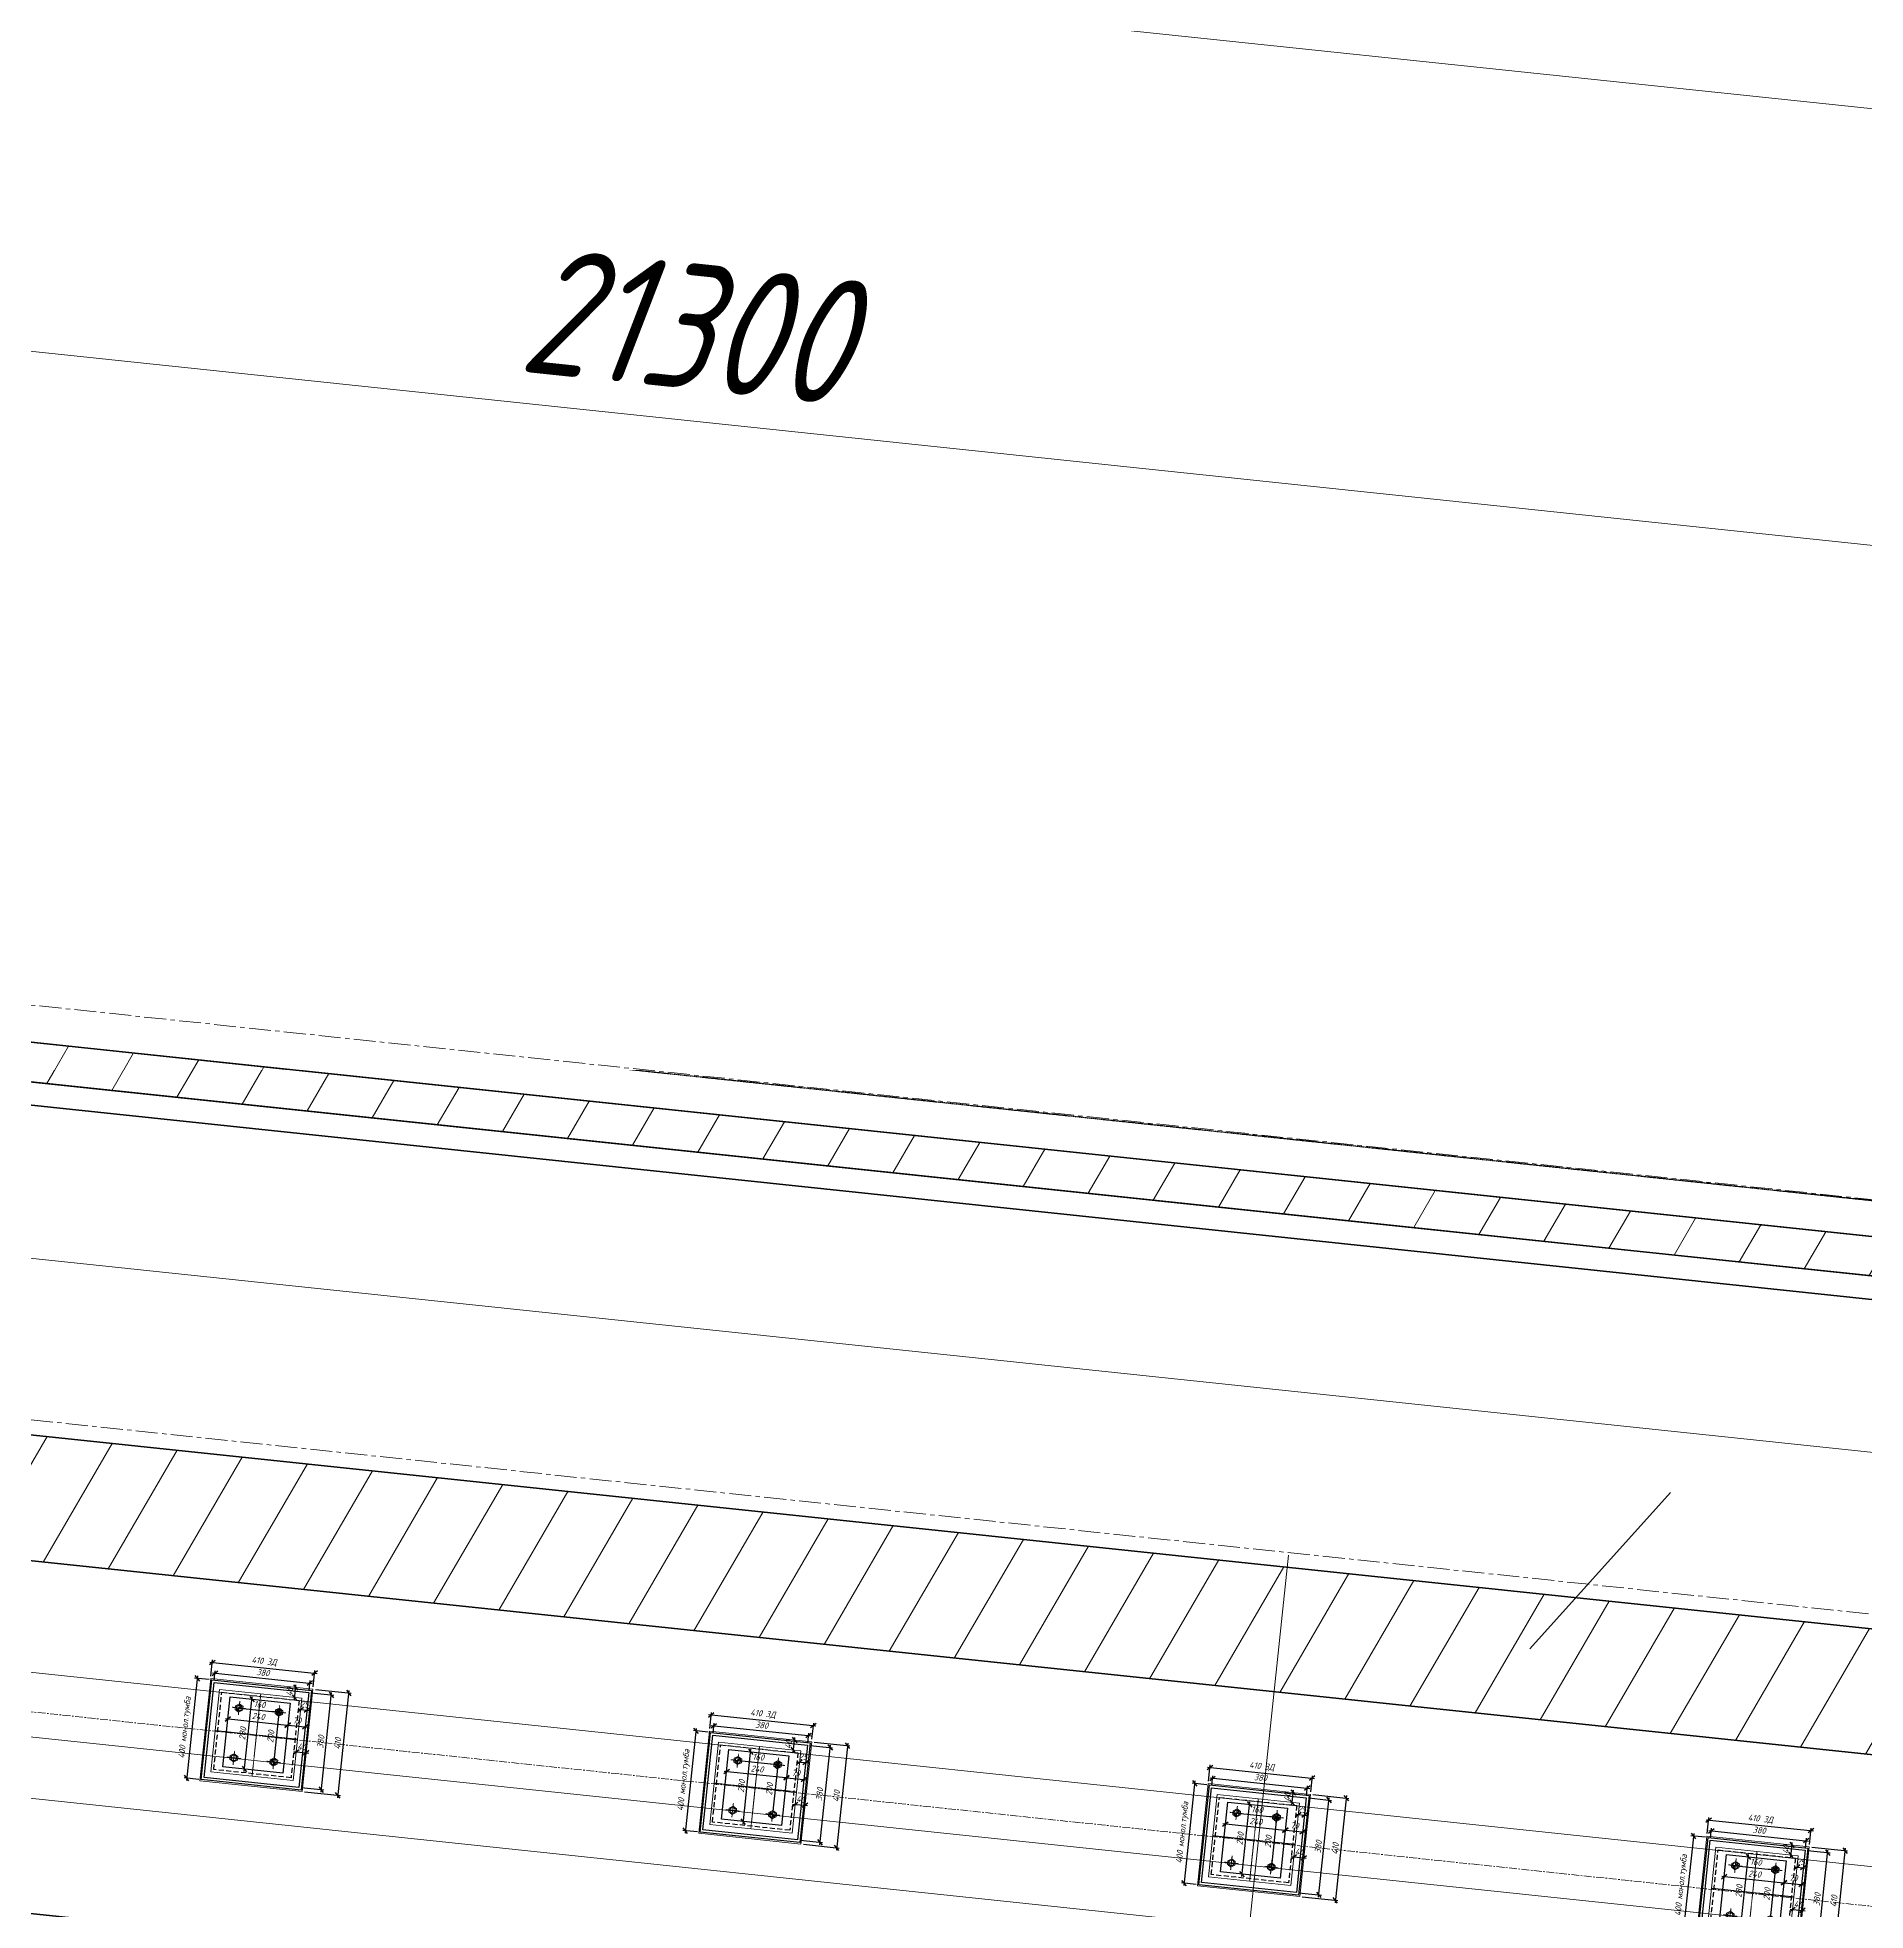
# Model space of a CAD drawing. Header units: millimetres. Extents: x 265754 to 14267433, y -6145605 to 2433772.
# Drawn here: x 8031575 to 8038865, y -575200 to -567728 of the extents above; entities that cross this region are included whole.
import ezdxf
from ezdxf import colors
from ezdxf.entities.mleader import LeaderData, LeaderLine
from ezdxf.math import Vec2, Vec3

# ---------------------------------------------------------------- set-up
doc = ezdxf.new("R2010")
doc.units = ezdxf.units.MM
for name, pattern in [('осевая', [2, 1.25, -0.25, 0.25, -0.25]), ('осеваяX2', [4, 2.5, -0.5, 0.5, -0.5]), ('Штриховая', [3, 2, -1])]:
    doc.linetypes.add(name, pattern=pattern)
doc.layers.add('VPORTS', color=11, linetype='Continuous', lineweight=0, plot=False)
for name, color, linetype, lineweight in [('Выноски', 3, 'Continuous', 15), ('ИС_Med', 7, 'Continuous', 35), ('ИС_Ось', 3, 'осевая', 18), ('ИС_РЗМ', 3, 'Continuous', 18), ('ИС_Тон', 3, 'Continuous', 18), ('ИС_Штр', 3, 'Continuous', 9), ('МДП_Ось', 1, 'осеваяX2', 30)]:
    doc.layers.add(name, color=color, linetype=linetype, lineweight=lineweight)
doc.styles.add('0', font='isocpeur.ttf', dxfattribs={"width": 0.8, "oblique": 15})
doc.styles.add('ISOCPEUR', font='isocpeur.ttf', dxfattribs={"width": 0.8, "oblique": 15, "height": 2.5})
doc.dimstyles.new('М10', dxfattribs={"dimscale": 10, "dimtxt": 2.5, "dimasz": 2, "dimexe": 1, "dimexo": 1, "dimgap": 1, "dimtad": 1, "dimdec": 0, "dimtxsty": '0', "dimblk1": 'OBLIQUE', "dimblk2": 'OBLIQUE', "dimsah": 1, "dimcen": 2.5, "dimdle": 1, "dimclrd": 256, "dimclre": 256, "dimclrt": 256, "dimaunit": 1, "dimadec": 0, "dimazin": 0, "dimtfac": 0.75, "dimtdec": 0, "dimtmove": 1, "dimatfit": 2, "dimldrblk": 'OBLIQUE', "dimfxl": 1, "dimtolj": 1, "dimtzin": 0, "dimlwd": -1, "dimlwe": -1, "dimarcsym": 0})
doc.dimstyles.new('М200', dxfattribs={"dimscale": 200, "dimtxt": 2.5, "dimasz": 2, "dimexe": 1, "dimexo": 1, "dimgap": 0.8, "dimtad": 1, "dimdec": 0, "dimzin": 0, "dimdsep": 46, "dimtxsty": '0', "dimblk": 'OBLIQUE', "dimcen": 0.09, "dimdle": 1, "dimclrd": 256, "dimclre": 256, "dimclrt": 256, "dimadec": 4, "dimazin": 0, "dimtfac": 1, "dimtdec": 0, "dimtmove": 1, "dimatfit": 2, "dimfxl": 1, "dimtolj": 1, "dimtzin": 0, "dimlwd": -1, "dimarcsym": 0})

# ---------------------------------------------------------------- blocks, each defined once
blk = doc.blocks.new('_None')
blk = doc.blocks.new('болт БО')
at = {"layer": 'ИС_Тон', "linetype": 'осевая'}
for p, q in [((-27.8473755350301, 0.1288116181356145), (27.84737553503055, -0.1288116181353871)), ((-0.1288116180771794, -27.84737553508876), (0.1288116183113743, 27.84737553520426))]:
    blk.add_line(p, q, dxfattribs=at)
at = {"layer": 'ИС_Тон'}
blk.add_lwpolyline([(14.96664636836476, -7.295342044146537), (15.03303712032357, 7.157535470322273), (0.07648264958743312, 16.64982433590194), (-14.96664636713922, 7.295342045052394), (-15.03303711909848, -7.157535469416189), (-0.07648264836325325, -16.64982433522869)], close=True, dxfattribs=at)
blk.add_circle((1.168700691778213e-10, -4.547473508864641e-13), 11, dxfattribs=at)
blk = doc.blocks.new('_OBLIQUE')
at = {"color": 0, "linetype": 'ByBlock', "lineweight": -2}
blk.add_line((0.5000000000000001, 0.4999999999999999), (-0.5000000000000001, -0.4999999999999999), dxfattribs=at)
blk = doc.blocks.new('*D1625')
at = {"layer": 'Defpoints', "transparency": 16777216}
blk.add_line((-134.5914305063197, 114.4579756438034), (45.40856949368026, 114.4579756438034), dxfattribs=at)
at = {"layer": 'Defpoints', "color": 0, "transparency": 16777216}
for p in [(-124.5914305063197, 114.4579756996827), (35.40856949368026, 114.4579756437743), (35.40856949368026, 114.4579756438034)]:
    blk.add_point(p, dxfattribs=at)
at = {"layer": 'Defpoints', "transparency": 16777216, "xscale": 20, "yscale": 20, "zscale": 20, "rotation": 180}
blk.add_blockref('_OBLIQUE', (-124.5914305063197, 114.4579756438034), dxfattribs=at)
at = {"layer": 'Defpoints', "transparency": 16777216, "xscale": 20, "yscale": 20, "zscale": 20}
blk.add_blockref('_OBLIQUE', (35.40856949368026, 114.4579756438034), dxfattribs=at)
at = {"layer": 'Defpoints', "transparency": 16777216, "insert": (-44.59143050631974, 136.9579756438034), "char_height": 25, "attachment_point": 5, "style": '0'}
blk.add_mtext('\\A1;160', dxfattribs=at)
blk = doc.blocks.new('*D1626')
at = {"layer": 'Defpoints', "transparency": 16777216}
blk.add_line((35.40880478220057, 124.5088570149965), (35.40880478220062, -95.49114298541102), dxfattribs=at)
at = {"layer": 'Defpoints', "color": 0, "transparency": 16777216}
for p in [(35.40880476770691, 114.5088570149965), (35.40880478214241, -85.49114298541102), (35.40880478220062, -85.49114298541102)]:
    blk.add_point(p, dxfattribs=at)
at = {"layer": 'Defpoints', "transparency": 16777216, "xscale": 20, "yscale": 20, "zscale": 20}
for p, rotation in [((35.40880478220057, 114.5088570149965), 90), ((35.40880478220062, -85.49114298541102), 270)]:
    blk.add_blockref('_OBLIQUE', p, dxfattribs=dict(at, rotation=rotation))
at = {"layer": 'Defpoints', "transparency": 16777216, "insert": (12.90880478220059, 14.50885701479273), "char_height": 25, "attachment_point": 5, "rotation": 90, "style": '0'}
blk.add_mtext('\\A1;200', dxfattribs=at)
blk = doc.blocks.new('*D1632')
at = {"layer": 'Defpoints', "transparency": 16777216}
blk.add_line((-174.5911951646558, 66.70392627402907), (85.4088048353442, 66.70392627402907), dxfattribs=at)
at = {"layer": 'Defpoints', "color": 0, "transparency": 16777216}
for p in [(-164.5911951646558, 66.70392635787721), (75.4088048353442, 66.70392627402907), (75.4088048353442, 66.70392627402907)]:
    blk.add_point(p, dxfattribs=at)
at = {"layer": 'Defpoints', "transparency": 16777216, "xscale": 20, "yscale": 20, "zscale": 20, "rotation": 180}
blk.add_blockref('_OBLIQUE', (-164.5911951646558, 66.70392627402907), dxfattribs=at)
at = {"layer": 'Defpoints', "transparency": 16777216, "xscale": 20, "yscale": 20, "zscale": 20}
blk.add_blockref('_OBLIQUE', (75.4088048353442, 66.70392627402907), dxfattribs=at)
at = {"layer": 'Defpoints', "transparency": 16777216, "insert": (-44.5911951646558, 89.20392627402907), "char_height": 25, "attachment_point": 5, "style": '0'}
blk.add_mtext('\\A1;240', dxfattribs=at)
blk = doc.blocks.new('*D1633')
at = {"layer": 'Defpoints', "transparency": 16777216}
blk.add_line((-77.35079311189472, -135.4911429460045), (-77.35079311189479, 164.5088570539957), dxfattribs=at)
at = {"layer": 'Defpoints', "color": 0, "transparency": 16777216}
for p in [(-77.35079311192388, 154.5088570539957), (-77.35079311189477, 154.5088570539957), (-77.35079320971275, -125.4911429460045)]:
    blk.add_point(p, dxfattribs=at)
at = {"layer": 'Defpoints', "transparency": 16777216, "xscale": 20, "yscale": 20, "zscale": 20}
for p, rotation in [((-77.35079311189477, 154.5088570539957), 90), ((-77.35079311189472, -125.4911429460045), 270)]:
    blk.add_blockref('_OBLIQUE', p, dxfattribs=dict(at, rotation=rotation))
at = {"layer": 'Defpoints', "transparency": 16777216, "insert": (-99.85079311189473, 14.50885705399563), "char_height": 25, "attachment_point": 5, "rotation": 90, "style": '0'}
blk.add_mtext('\\A1;280', dxfattribs=at)
blk = doc.blocks.new('*D1634')
at = {"layer": 'Defpoints', "transparency": 16777216}
blk.add_line((65.4088048353442, 66.70392624958185), (155.4088048353442, 66.70392624958185), dxfattribs=at)
at = {"layer": 'Defpoints', "color": 0, "transparency": 16777216}
for p in [(75.4088048353442, 66.70392627402907), (145.4088048353442, 66.70392624958185), (145.4088048353442, 66.70392624958185)]:
    blk.add_point(p, dxfattribs=at)
at = {"layer": 'Defpoints', "transparency": 16777216, "xscale": 20, "yscale": 20, "zscale": 20, "rotation": 180}
blk.add_blockref('_OBLIQUE', (75.4088048353442, 66.70392624958185), dxfattribs=at)
at = {"layer": 'Defpoints', "transparency": 16777216, "xscale": 20, "yscale": 20, "zscale": 20}
blk.add_blockref('_OBLIQUE', (145.4088048353442, 66.70392624958185), dxfattribs=at)
at = {"layer": 'Defpoints', "transparency": 16777216, "insert": (110.4088048353442, 89.20392624958185), "char_height": 25, "attachment_point": 5, "style": '0'}
blk.add_mtext('\\A1;70', dxfattribs=at)
blk = doc.blocks.new('*D1635')
at = {"layer": 'Defpoints', "transparency": 16777216}
blk.add_line((110.4088048589474, 134.3160017424379), (155.4088048589474, 134.3160017424379), dxfattribs=at)
at = {"layer": 'Defpoints', "color": 0, "transparency": 16777216}
for p in [(120.4088048589474, 134.3160017511982), (145.4088048589474, 134.3160017424671), (145.4088048589474, 134.3160017424379)]:
    blk.add_point(p, dxfattribs=at)
at = {"layer": 'Defpoints', "transparency": 16777216, "xscale": 20, "yscale": 20, "zscale": 20, "rotation": 180}
blk.add_blockref('_OBLIQUE', (120.4088048589474, 134.3160017424379), dxfattribs=at)
at = {"layer": 'Defpoints', "transparency": 16777216, "xscale": 20, "yscale": 20, "zscale": 20}
blk.add_blockref('_OBLIQUE', (145.4088048589474, 134.3160017424379), dxfattribs=at)
at = {"layer": 'Defpoints', "transparency": 16777216, "insert": (132.9088048589765, 156.8160017468617), "char_height": 25, "attachment_point": 5, "style": '0'}
blk.add_mtext('\\A1;25', dxfattribs=at)
blk = doc.blocks.new('*D1636')
at = {"layer": 'Defpoints', "transparency": 16777216}
blk.add_line((110.4088047996629, -35.37111902015749), (170.4088047996629, -35.37111902015749), dxfattribs=at)
at = {"layer": 'Defpoints', "color": 0, "transparency": 16777216}
for p in [(120.4088047996629, -35.37111900618766), (160.4088047996629, -35.37111902015749), (160.4088047996629, -35.37111902015749)]:
    blk.add_point(p, dxfattribs=at)
at = {"layer": 'Defpoints', "transparency": 16777216, "xscale": 20, "yscale": 20, "zscale": 20, "rotation": 180}
blk.add_blockref('_OBLIQUE', (120.4088047996629, -35.37111902015749), dxfattribs=at)
at = {"layer": 'Defpoints', "transparency": 16777216, "xscale": 20, "yscale": 20, "zscale": 20}
blk.add_blockref('_OBLIQUE', (160.4088047996629, -35.37111902015749), dxfattribs=at)
at = {"layer": 'Defpoints', "transparency": 16777216, "insert": (140.4088047996338, -12.87111901320168), "char_height": 25, "attachment_point": 5, "style": '0'}
blk.add_mtext('\\A1;40', dxfattribs=at)
blk = doc.blocks.new('*D1627')
at = {"layer": 'Defpoints', "transparency": 16777216}
for p, q in [((-259.5911951113085, 284.3531216889678), (170.4088048887206, 284.3531216889678)), ((-249.5911951113085, 229.5088571141532), (-249.5911951113085, 294.3531216889678)), ((160.4088048887206, 229.5088569709333), (160.4088048887206, 294.3531216889678))]:
    blk.add_line(p, q, dxfattribs=at)
at = {"layer": 'Defpoints', "color": 0, "transparency": 16777216}
for p in [(160.4088048887206, 284.3531216889678), (-249.5911951113085, 219.5088571141532), (160.4088048887206, 219.5088569709333)]:
    blk.add_point(p, dxfattribs=at)
at = {"layer": 'Defpoints', "transparency": 16777216, "xscale": 20, "yscale": 20, "zscale": 20, "rotation": 180}
blk.add_blockref('_OBLIQUE', (-249.5911951113085, 284.3531216889678), dxfattribs=at)
at = {"layer": 'Defpoints', "transparency": 16777216, "xscale": 20, "yscale": 20, "zscale": 20}
blk.add_blockref('_OBLIQUE', (160.4088048887206, 284.3531216889678), dxfattribs=at)
at = {"layer": 'Defpoints', "transparency": 16777216, "insert": (-44.59119511129393, 308.7281216889678), "char_height": 25, "attachment_point": 5, "style": '0'}
blk.add_mtext('\\A1;410 ЗД', dxfattribs=at)
blk = doc.blocks.new('*D1628')
at = {"layer": 'Defpoints', "transparency": 16777216}
for p, q in [((-244.5911951165472, 242.5192419534433), (155.4088048834528, 242.5192419534433)), ((-234.5911951165472, 214.5088571088854), (-234.5911951165472, 252.5192419534433)), ((145.4088048834528, 214.508856976172), (145.4088048834528, 252.5192419534433))]:
    blk.add_line(p, q, dxfattribs=at)
at = {"layer": 'Defpoints', "color": 0, "transparency": 16777216}
for p in [(145.4088048834528, 242.5192419534433), (-234.5911951165472, 204.5088571088854), (145.4088048834528, 204.508856976172)]:
    blk.add_point(p, dxfattribs=at)
at = {"layer": 'Defpoints', "transparency": 16777216, "xscale": 20, "yscale": 20, "zscale": 20, "rotation": 180}
blk.add_blockref('_OBLIQUE', (-234.5911951165472, 242.5192419534433), dxfattribs=at)
at = {"layer": 'Defpoints', "transparency": 16777216, "xscale": 20, "yscale": 20, "zscale": 20}
blk.add_blockref('_OBLIQUE', (145.4088048834528, 242.5192419534433), dxfattribs=at)
at = {"layer": 'Defpoints', "transparency": 16777216, "insert": (-44.59119511654717, 265.0192419534433), "char_height": 25, "attachment_point": 5, "style": '0'}
blk.add_mtext('\\A1;380', dxfattribs=at)
blk = doc.blocks.new('*D1629')
at = {"layer": 'Defpoints', "transparency": 16777216}
blk.add_line((91.22692856035431, 169.5088569950895), (91.2269285603543, 229.5088569950896), dxfattribs=at)
at = {"layer": 'Defpoints', "color": 0, "transparency": 16777216}
for p in [(91.22692856035431, 219.5088569950896), (91.22692856035431, 219.5088569950896), (91.22692854638447, 179.5088569950895)]:
    blk.add_point(p, dxfattribs=at)
at = {"layer": 'Defpoints', "transparency": 16777216, "xscale": 20, "yscale": 20, "zscale": 20}
for p, rotation in [((91.22692856035431, 219.5088569950896), 90), ((91.22692856035431, 179.5088569950895), 270)]:
    blk.add_blockref('_OBLIQUE', p, dxfattribs=dict(at, rotation=rotation))
at = {"layer": 'Defpoints', "transparency": 16777216, "insert": (68.72692855334026, 199.5088569950894), "char_height": 25, "attachment_point": 5, "rotation": 90, "style": '0'}
blk.add_mtext('\\A1;40', dxfattribs=at)
blk = doc.blocks.new('*D1630')
at = {"layer": 'Defpoints', "transparency": 16777216}
for p, q in [((155.4088048834529, 204.5088569761721), (245.8727592602664, 204.5088569761721)), ((235.8727592602665, -185.4911430238281), (235.8727592602664, 214.5088569761721)), ((155.4088047507394, -175.4911430238281), (245.8727592602665, -175.4911430238281))]:
    blk.add_line(p, q, dxfattribs=at)
at = {"layer": 'Defpoints', "color": 0, "transparency": 16777216}
for p in [(145.4088048834529, 204.5088569761721), (235.8727592602664, 204.5088569761721), (145.4088047507394, -175.4911430238281)]:
    blk.add_point(p, dxfattribs=at)
at = {"layer": 'Defpoints', "transparency": 16777216, "xscale": 20, "yscale": 20, "zscale": 20}
for p, rotation in [((235.8727592602664, 204.5088569761721), 90), ((235.8727592602665, -175.4911430238281), 270)]:
    blk.add_blockref('_OBLIQUE', p, dxfattribs=dict(at, rotation=rotation))
at = {"layer": 'Defpoints', "transparency": 16777216, "insert": (213.3727592602664, 14.50885697617193), "char_height": 25, "attachment_point": 5, "rotation": 90, "style": '0'}
blk.add_mtext('\\A1;380', dxfattribs=at)
blk = doc.blocks.new('*D1631')
at = {"layer": 'Defpoints', "transparency": 16777216}
for p, q in [((303.6341532355, 229.5088569709334), (303.6341532355001, -200.4911430290668)), ((170.4088048887207, 219.5088569709334), (313.6341532355, 219.5088569709334)), ((170.4088047455007, -190.4911430290668), (313.6341532355001, -190.4911430290668))]:
    blk.add_line(p, q, dxfattribs=at)
at = {"layer": 'Defpoints', "color": 0, "transparency": 16777216}
for p in [(160.4088048887207, 219.5088569709334), (160.4088047455007, -190.4911430290668), (303.6341532355001, -190.4911430290668)]:
    blk.add_point(p, dxfattribs=at)
at = {"layer": 'Defpoints', "transparency": 16777216, "xscale": 20, "yscale": 20, "zscale": 20}
for p, rotation in [((303.6341532355, 219.5088569709334), 90), ((303.6341532355001, -190.4911430290668), 270)]:
    blk.add_blockref('_OBLIQUE', p, dxfattribs=dict(at, rotation=rotation))
at = {"layer": 'Defpoints', "transparency": 16777216, "insert": (281.1341532355, 14.50885697093324), "char_height": 25, "attachment_point": 5, "rotation": 90, "style": '0'}
blk.add_mtext('\\A1;410', dxfattribs=at)
blk = doc.blocks.new('*D1624')
at = {"layer": 'Defpoints', "transparency": 16777216}
for p, q in [((-303.4498259851537, 224.5088571124071), (-303.4498259851536, -195.4911428875931)), ((-254.5911951130257, 214.5088571124071), (-313.4498259851537, 214.5088571124071)), ((-254.5911952527532, -185.4911428875931), (-313.4498259851536, -185.4911428875931))]:
    blk.add_line(p, q, dxfattribs=at)
at = {"layer": 'Defpoints', "color": 0, "transparency": 16777216}
for p in [(-244.5911951130257, 214.5088571124071), (-303.4498259851536, -185.4911428875931), (-244.5911952527532, -185.4911428875931)]:
    blk.add_point(p, dxfattribs=at)
at = {"layer": 'Defpoints', "transparency": 16777216, "xscale": 20, "yscale": 20, "zscale": 20}
for p, rotation in [((-303.4498259851537, 214.5088571124071), 90), ((-303.4498259851536, -185.4911428875931), 270)]:
    blk.add_blockref('_OBLIQUE', p, dxfattribs=dict(at, rotation=rotation))
at = {"layer": 'Defpoints', "transparency": 16777216, "insert": (-329.6998259851536, 14.50885711240708), "char_height": 25, "attachment_point": 5, "rotation": 90, "style": '0'}
blk.add_mtext('\\A1;400 монол.тумба', dxfattribs=at)
blk = doc.blocks.new('Б24')
at = {"layer": 'ИС_Med'}
blk.add_lwpolyline([(-10.60239487377694, -0.7026100440270966), (10.69760512621725, -0.7026100440417054), (10.69760512621724, 0.6973899559525307), (-10.60239487377693, 0.6973899559670258)], close=True, dxfattribs=at)
at = {"layer": 'ИС_Ось', "linetype": 'осевая', "ltscale": 25}
blk.add_lwpolyline([(-12.00239487376528, -0.002610044030063818), (11.99760512623473, -0.002610044030063818)], dxfattribs=at)
blk = doc.blocks.new('*D1720')
at = {"layer": 'Defpoints', "color": 0, "transparency": 16777216}
for p in [(171318.1835817158, 13132.37998569315), (146921.0645899592, 10626.47253617149), (170788.8172471205, 8110.516899387469)]:
    blk.add_point(p, dxfattribs=at)
at = {"layer": 'ИС_РЗМ', "transparency": 16777216}
for p, q in [((146942.0308933084, 10825.37053546729), (147471.3972279037, 15847.23362177297)), ((147251.5329252587, 15669.30192582636), (171517.0815810116, 13111.41368234397)), ((170809.7835504697, 8309.414898683262), (171339.149885065, 13331.27798498895))]:
    blk.add_line(p, q, dxfattribs=at)
at = {"layer": 'ИС_РЗМ', "transparency": 16777216, "xscale": 400, "yscale": 400, "zscale": 400}
for p, rotation in [((147450.4309245545, 15648.33562247718), 173.9825403908262), ((171318.1835817158, 13132.37998569315), 353.9825403908262)]:
    blk.add_blockref('_OBLIQUE', p, dxfattribs=dict(at, rotation=rotation))
at = {"layer": 'ИС_РЗМ', "transparency": 16777216, "insert": (159423.6190719149, 14763.29155276478), "char_height": 500, "attachment_point": 5, "rotation": 353.9825403908262, "style": '0'}
blk.add_mtext('\\A1;24000', dxfattribs=at)
blk = doc.blocks.new('*D1736')
at = {"layer": 'Defpoints', "color": 0, "transparency": 16777216}
for p in [(169744.357365321, 11556.91951214903), (148213.8686723136, 10490.15653712452), (169396.5369954149, 8257.266284015597)]:
    blk.add_point(p, dxfattribs=at)
at = {"layer": 'ИС_РЗМ', "transparency": 16777216}
for p, q in [((148234.8347494135, 10689.0545602696), (148582.6551193196, 13988.70778840304)), ((148362.7910190746, 13810.77584235779), (169943.2553884661, 11535.9534350491)), ((169417.5030725148, 8456.164307160681), (169765.3234424208, 11755.81753529411))]:
    blk.add_line(p, q, dxfattribs=at)
at = {"layer": 'ИС_РЗМ', "transparency": 16777216, "xscale": 400, "yscale": 400, "zscale": 400}
for p, rotation in [((148561.6890422197, 13789.80976525791), 173.9826055655854), ((169744.357365321, 11556.91951214898), 353.9826055655854)]:
    blk.add_blockref('_OBLIQUE', p, dxfattribs=dict(at, rotation=rotation))
at = {"layer": 'ИС_РЗМ', "transparency": 16777216, "insert": (159192.3345983326, 13046.29843210061), "char_height": 500, "attachment_point": 5, "rotation": 353.98260556558546, "style": '0'}
blk.add_mtext('\\A1;21300', dxfattribs=at)
blk = doc.blocks.new('*U1646')
at = {"layer": 'Defpoints'}
for points in [[(-244.5911951130256, 214.508857112407), (155.4088048869744, 214.5088569726795), (155.4088047472469, -185.4911430273205), (-244.5911952527531, -185.491142887593)], [(-164.5911951340095, 154.5088570844673), (75.40880486601964, 154.5088570006192), (75.40880476820166, -125.4911429993808), (-164.5911952317983, -125.4911429155618)]]:
    blk.add_lwpolyline(points, close=True, dxfattribs=at)
at = {"layer": 'Defpoints', "color": 1, "ltscale": 250}
blk.add_lwpolyline([(-234.5911951165472, 204.5088571088854), (145.4088048834528, 204.508856976172), (145.4088047507394, -175.491143023828), (-234.5911952492606, -175.4911428910855)], close=True, dxfattribs=at)
at = {"layer": 'Defpoints', "color": 1, "linetype": 'Штриховая', "ltscale": 10}
blk.add_lwpolyline([(-199.5911951287417, 169.5088570966618), (110.4088048712583, 169.5088569883956), (110.408804762963, -140.4911430116044), (-199.591195237037, -140.4911429033091)], close=True, dxfattribs=at)
at = {"layer": 'ИС_Тон'}
for points in [[(-249.5911951113085, 219.5088571141532), (160.4088048887206, 219.5088569709333), (160.4088047455007, -190.4911430290667), (-249.5911952545284, -190.4911428858468)], [(-209.5911951252783, 179.5088571001834), (120.4088048747217, 179.5088569849031), (120.4088047594414, -150.4911430150969), (-209.5911952405295, -150.4911428998457)]]:
    blk.add_lwpolyline(points, close=True, dxfattribs=at)
at = {"layer": 'ИС_Тон', "linetype": 'осевая'}
for points in [[(-44.59119512524921, 179.5088570425287), (-44.59119524052949, -150.4911429574422)], [(-209.5911951829039, 14.50885710018338), (120.4088048171252, 14.5088569849031)]]:
    blk.add_lwpolyline(points, dxfattribs=at)
at = {"layer": 'ИС_Тон'}
for p in [(-124.5911951480666, 114.5088570704975), (35.40880485190428, 114.508857014589), (-124.5911952179449, -85.49114292950253), (35.40880478205509, -85.49114298541099)]:
    blk.add_blockref('болт БО', p, dxfattribs=at)
at = {"layer": 'Defpoints'}
for base, p1, p2, angle, text, picture, middle in [((160.4088048887206, 284.3531216889678), (-249.5911951113085, 219.5088571141532), (160.4088048887206, 219.5088569709333), 359.9999999799897, '<> ЗД', '*D1627', (-44.59119511129393, 308.7281216889678)), ((-303.4498259851536, -185.4911428875931), (-244.5911951130256, 214.508857112407), (-244.5911952527531, -185.491142887593), 89.99999997998968, '<> монол.тумба', '*D1624', (-329.6998259851536, 14.50885711240708))]:
    dim = blk.add_linear_dim(base=base, p1=p1, p2=p2, angle=angle, text=text, dimstyle='М10', dxfattribs=at)
    dim.commit()
    dim.dimension.update_dxf_attribs({"geometry": picture, "text_midpoint": middle})
for base, p1, p2, angle, picture, middle in [((145.4088048834528, 242.5192419534433), (-234.5911951165472, 204.5088571088854), (145.4088048834528, 204.508856976172), 359.9999999799897, '*D1628', (-44.59119511654717, 265.0192419534433)), ((303.6341532355001, -190.4911430290668), (160.4088048887206, 219.5088569709333), (160.4088047455007, -190.4911430290667), 89.99999997998968, '*D1631', (281.1341532355, 14.50885697093324)), ((35.40856949368026, 114.4579756438034), (-124.5914305063197, 114.4579756996827), (35.40856949368026, 114.4579756437743), 359.9999999799897, '*D1625', (-44.59143050631974, 136.9579756438034)), ((-77.35079311189477, 154.5088570539957), (-77.35079320971272, -125.4911429460044), (-77.35079311192385, 154.5088570539956), 89.99999997998968, '*D1633', (-99.85079311189473, 14.50885705399563)), ((235.8727592602664, 204.5088569761721), (145.4088047507394, -175.491143023828), (145.4088048834528, 204.508856976172), 89.99999997998968, '*D1630', (213.3727592602664, 14.50885697617193)), ((75.40880483524828, 66.70392627401756), (-164.5911951646558, 66.70392635787721), (75.4088048353442, 66.70392627402907), 359.9999999799897, '*D1632', (-44.5911951646558, 89.20392627402907)), ((35.40880478220062, -85.49114298541102), (35.4088047677069, 114.5088570149965), (35.4088047821424, -85.49114298541099), 89.99999997998968, '*D1626', (12.90880478220059, 14.50885701479273)), ((145.4088048353442, 66.70392624958185), (75.4088048353442, 66.70392627402907), (145.4088048353442, 66.70392624958185), 359.9999999799897, '*D1634', (110.4088048353442, 89.20392624958185))]:
    dim = blk.add_linear_dim(base=base, p1=p1, p2=p2, angle=angle, dimstyle='М10', dxfattribs=at)
    dim.commit()
    dim.dimension.update_dxf_attribs({"geometry": picture, "text_midpoint": middle})
for base, p1, p2, angle, picture, middle, set_off in [((91.22692856032748, 219.5088569950974), (91.22692854635761, 179.5088569950973), (91.22692856032745, 219.5088569950973), 89.99999997998968, '*D1629', (91.22692855331343, 199.5088569950973), (-2.683009370230138e-11, 7.87281351222191e-12)), ((145.4088048589343, 134.3160017424418), (120.4088048589343, 134.3160017512021), (145.4088048589343, 134.3160017424709), 359.9999999799897, '*D1635', (132.9088048589634, 134.3160017468656), (-1.313082975684665e-11, 3.893774191965349e-12)), ((160.4088047996568, -35.3711190201708), (120.4088047996568, -35.37111900620096), (160.4088047996568, -35.3711190201708), 359.9999999799897, '*D1636', (140.4088047996277, -35.37111901321498), (-6.139089236967266e-12, -1.330136001342908e-11))]:
    dim = blk.add_linear_dim(base=base, p1=p1, p2=p2, angle=angle, dimstyle='М10', dxfattribs=at)
    dim.commit()
    dim.dimension.update_dxf_attribs({"geometry": picture, "text_midpoint": middle, "dimtype": 128, "insert": set_off})
blk = doc.blocks.new('*U1649')
at = {"layer": 'ИС_Med', "color": 0, "linetype": 'ByBlock', "lineweight": -2, "transparency": 16777216}
for p in [(7999.999999999999, 0), (9999.999999999998, 0), (12000, 0), (14000, 0)]:
    blk.add_blockref('*U1646', p, dxfattribs=at)
blk = doc.blocks.new('План Узловая')
at = {"layer": 'ИС_Штр'}
h = blk.add_hatch(dxfattribs=at)
h.set_pattern_fill('ANSI31', color=256, scale=75, angle=14.81052377493742)
h.set_pattern_definition([(59.81052377493726, (135096.2707000755, 13182.500914264), (-205.8274345762676, 119.7438215556539), [])])
h.paths.add_polyline_path([(168796.5574576023, 7334.991272743617), (149489.3164711864, 9370.016713104967), (149436.9057050364, 8872.771188661281), (168744.1466914511, 6837.745748300105)])
at = {"layer": 'VPORTS'}
blk.add_line((160965.8758124113, 2177.959449589252), (161594.5271978378, 8142.270046234131), dxfattribs=at)
at = {"layer": 'ИС_РЗМ'}
blk.add_line((163118.1206997894, 8392.430429234519), (162557.5455218425, 7769.398644121771), dxfattribs=at)
at = {"layer": 'ИС_Med', "rotation": 353.9846938868046}
blk.add_blockref('*U1649', (149566.3290233543, 8244.262714793149), dxfattribs=at)
at = {"layer": 'Выноски'}
ml = blk.add_multileader_mtext('Standard', dxfattribs=at)
ml.set_content('Свая буронабивная L=18,0 м', color=256, style='ISOCPEUR')
ml.set_leader_properties(color=256)
ml.set_arrow_properties(name='NONE')
ml.build(insert=Vec2(0, 0))
ml.multileader.update_dxf_attribs({"text_left_attachment_type": 6, "text_right_attachment_type": 6, "dogleg_length": 2, "arrow_head_size": 300, "scale": 200})
ctx = ml.context
ctx.base_point, ctx.scale, ctx.char_height, ctx.arrow_head_size, ctx.landing_gap_size, ctx.plane_origin, ctx.plane_x_axis, ctx.plane_y_axis = Vec3(121972.6754959094, 10227.96350371837), 200, 500, 300, 125, Vec3(119363.2685108185, 15269.37917041779), Vec3(1, 2.842170943040402e-15), Vec3(-2.842170943040402e-15, 1)
ctx.left_attachment, ctx.right_attachment = 6, 6
notes = []
notes.append((ctx, [(1, (1, 1, 0), (127216.6500921249, 10227.96350371838), (-1, -2.842170943040401e-16), 100, [(0, [(128494.5123782158, 11136.649928689)], 0, [])])]))
ctx.mtext.insert, ctx.mtext.text_direction, ctx.mtext.rotation, ctx.mtext.width, ctx.mtext.flow_direction = Vec3(122097.6754963398, 10827.96350383759), Vec3(1, 2.842170943040402e-15), 2.842170943040402e-15, 5234.506095560953, 5
ctx.mtext.has_bg_fill, ctx.mtext.bg_color, ctx.mtext.bg_scale_factor, ctx.mtext.bg_transparency, ctx.mtext.use_window_bg_color = 1, -1023410167, 1.5, 0, 1
for ctx, leaders in notes:
    for number, flags, end, landing, length, lines in leaders:
        leader = LeaderData()
        leader.index, (leader.has_last_leader_line, leader.has_dogleg_vector, leader.attachment_direction) = number, flags
        leader.last_leader_point, leader.dogleg_vector, leader.dogleg_length = Vec3(end), Vec3(landing), length
        for number, points, colour, breaks in lines:
            line = LeaderLine()
            line.index, line.vertices, line.color, line.breaks = number, Vec3.list(points), colors.encode_raw_color(colour), breaks
            leader.lines.append(line)
        ctx.leaders.append(leader)
at = {"layer": 'ИС_Штр'}
h = blk.add_hatch(dxfattribs=at)
h.set_pattern_fill('ANSI31', color=256, scale=75, angle=14.81052377493742)
h.set_pattern_definition([(59.81052396495632, (-261079.1993689098, -159231.3103864741), (-205.8274349733927, 119.7438208730364), [])])
h.paths.add_polyline_path([(148771.9042359782, 11014.13538098801), (148755.103165518, 10855.15965664637), (168943.3076028228, 8727.278741203947), (168684.3644242888, 9480.212573318044), (170042.7535006761, 9588.096904415987), (170922.8151941225, 7235.023550120299), (171141.6792105513, 7137.59101381863), (170956.4328020399, 7676.235395321099), (170848.044995877, 7991.396608336363), (170601.9165395671, 8707.06883747538), (170371.081716917, 9378.271487367107), (170208.3064418595, 9851.576141756028), (164249.9851047195, 9378.361564947409), (162349.6026056762, 9579.200154612307), (159676.5300765015, 9861.699134213384), (157624.8913259305, 10078.52297539997), (155371.4174165146, 10316.67741117359), (152883.7866822323, 10579.57830009027), (151441.0487313593, 10732.05152874568), (150011.7704054175, 10883.10230055882)])
at = {"layer": 'ИС_Med', "color": 4, "ltscale": 70}
for points in [[(164249.9851047195, 9378.361564947409), (146737.1632683666, 11229.1734096345), (141436.4759885746, 11690.23788768327), (139643.362799186, 11846.14761003095), (127893.7473204083, 12867.91265607666), (98278.7031883793, 14177.07054692687), (96571.9309739063, 14158.33010130562), (64797.64305768989, 13809.44680646947), (63363.12789939001, 13714.58902830584), (33943.15434313292, 11769.18377471657), (28404.26680271205, 11402.9230471336)], [(164246.7224923679, 9127.77155343676), (146717.3799773988, 10980.32935705327), (127880.9666615647, 12618.45961157372), (98277.15257276682, 13927.1210689341), (96576.72460355522, 13908.45028344804), (64808.76860733383, 13559.63651341503), (63380.57195177174, 13465.19654828566), (33966.56023019768, 11520.18552294042)]]:
    blk.add_lwpolyline(points, dxfattribs=at)
at = {"layer": 'ИС_Med'}
blk.add_lwpolyline([(148755.0885600059, 10855.02145581692), (148771.9042359782, 11014.13538098801), (150011.7704054175, 10883.10230055882), (151441.0487313593, 10732.05152874568), (152883.7866822323, 10579.57830009027), (155371.4174165146, 10316.67741117359), (157624.8913259305, 10078.52297539997), (159676.5300765015, 9861.699134213384), (162349.6026056762, 9579.200154612307), (164249.9851047195, 9378.361564947409), (170208.3064418595, 9851.576141756028), (171141.6792105513, 7137.59101381863), (170922.8151941225, 7235.023550120299), (170042.7535006761, 9588.096904415987), (168684.3644242888, 9480.212573318044), (168943.3076028229, 8727.278741203598), (164758.2256379995, 9168.395536417956), (161996.8297055199, 9459.452709082863), (154920.9274886416, 10205.26828339964), (148755.0885600059, 10855.02145581692), (148763.496397992, 10934.57841840241)], dxfattribs=at)
at = {"layer": 'ИС_Ось', "color": 2, "ltscale": 70}
for points in [[(174104.5991200464, 8484.928866645969), (149529.5871549466, 11082.09588252449), (130128.1253657142, 12769.36622459895), (98281.30364431615, 14177.181717603), (64799.14123835223, 13809.54587414267), (32399.4591503116, 11667.10643149092), (7342.826656995836, 8785.304755250763)], [(173931.7129789479, 6849.039083617754), (149371.8698393077, 9444.603008795479), (130020.4920928834, 11127.51773473344), (98253.98959370548, 12531.78264908266), (64862.4893262262, 12165.14228050676), (32547.79332327511, 10028.32257018071), (7530.781608725927, 7151.077740384062)]]:
    blk.add_lwpolyline(points, dxfattribs=at)
at = {"layer": 'ИС_Ось', "color": 6, "ltscale": 25}
blk.add_lwpolyline([(171555.2733744095, 5934.975673662382), (146486.6045495929, 8584.31394850259), (127723.4753012578, 10216.07097017171), (98237.186056184, 11519.53714314057), (96603.15199281904, 11501.5953661137), (64901.46091584879, 11153.50918825902), (63539.38876502629, 11063.44172736257), (34182.77758778178, 9122.226331550512), (11767.37588040758, 6559.854624605272), (6618.952659764327, 5831.793216555263)], dxfattribs=at)
at = {"layer": 'ИС_Тон', "color": 6, "ltscale": 70}
for points in [[(171498.9306371038, 6098.804484876979), (146501.6572052492, 8740.597462894977), (127733.7478993334, 10372.77018774557), (98239.79292909795, 11676.57523053134), (96601.4282287499, 11658.58590289037), (64895.41492813086, 11310.45226680062), (63529.02971239609, 11220.09960309369), (34168.67450297053, 9278.63663194445), (11747.46516204055, 6715.601037012646), (6566.950308202533, 5983.001408492215)], [(171678.3661062302, 5577.056678460911), (146453.7188114378, 8242.87926419318), (127701.0326188374, 9873.728093561542), (98231.49078606052, 11176.4539331086), (96606.9179232376, 11158.61604054424), (64914.6696660858, 10810.63354533073), (63562.02032586816, 10721.18917082885), (34213.58878580894, 8780.514656167594), (11810.87509314559, 6219.593354186625), (6732.56289279426, 5501.446657100751)]]:
    blk.add_lwpolyline(points, dxfattribs=at)
at = {"layer": 'ИС_Med', "xscale": 999.9999999999995, "yscale": 999.9999999999995, "zscale": 999.9999999999995, "rotation": 173.9831156265726}
for p in [(158822.9176668527, 9087.487852132064), (159504.7480926503, 7105.710843512323)]:
    blk.add_blockref('Б24', p, dxfattribs=at)
at = {"layer": 'ИС_РЗМ'}
dim = blk.add_aligned_dim(p1=(146921.0645899592, 10626.4725361715), p2=(170788.8172471205, 8110.516899387469), distance=5049.686878787881, dimstyle='М200', override={"dimrnd": 5}, dxfattribs=at)
dim.commit()
dim.dimension.update_dxf_attribs({"geometry": '*D1720', "text_midpoint": (159423.6190719149, 14763.29155276478)})
dim = blk.add_aligned_dim(p1=(148213.8686723136, 10490.15653712454), p2=(169396.5369954149, 8257.266284015612), distance=3317.9346641627667, dimstyle='М200', dxfattribs=at)
dim.commit()
dim.dimension.update_dxf_attribs({"geometry": '*D1736', "text_midpoint": (159192.3345983326, 13046.29843210061)})

msp = doc.modelspace()

# ---------------------------------------------------------------- linework, layer by layer
at = {"layer": 'МДП_Ось', "ltscale": 2, "flags": 128}
msp.add_lwpolyline([(7743020.992595687, -593330.2204492757), (7875995.041738242, -574045.6070504603, -0.06236864998936627), (8026972.342351574, -571109.4304036988), (8061759.606124713, -574780.1694094313, -0.0006835939129814829), (8066127.362766737, -575245.0831864031, -0.002050784183666171), (8070537.541818458, -575738.9143342129, -0.003417982021346757), (8074983.556319313, -576286.0585162179, -0.004785192664712867), (8079461.395765371, -576911.853947053, -0.006152421236037466), (8083965.726884553, -577642.1325494951, -0.007519673090427893), (8088489.448947108, -578503.0991005858, -0.008886952884495987), (8093023.240716463, -579521.1606231682, -0.01025426574051438), (8097555.105289772, -580722.6930873792, -0.1601430922746665), (8153134.948824895, -618559.8595920985, -0.01025426574051387), (8155916.350471443, -622338.4808565069, -0.008886952884495774), (8158525.636952834, -626183.3919233608, -0.007519673090428102), (8160985.074264622, -630076.525973689, -0.006152421236038218), (8163315.813701455, -633999.5298304628, -0.004785192664712388), (8165539.632439391, -637936.190375684, -0.003417982021346684), (8167678.608705627, -641872.0755668599, -0.002050784183666186), (8169754.846329005, -645794.1650306806, -0.0006835937965662782), (8171790.238388119, -649690.4788107921), (8184758.34710405, -674570.3202971127, 0.0006835937965661736), (8186775.97906046, -678432.6448135038, 0.002050784183666182), (8188793.496882007, -682243.8104068494, 0.003417982021347047), (8190832.591155495, -685995.9048459451, 0.004785192664713083), (8192912.373744836, -689677.5889339225, 0.006152421236038548), (8195050.799434346, -693276.8982754163, 0.00751967309042816), (8197264.460967481, -696780.9847788508, 0.008886952884496306), (8199568.362145425, -700175.8956863796, 0.01025426574051302), (8201975.664321106, -703446.3966451403, 0.2138723582029345), (8268493.021574076, -739259.4261616273, 0.01025426574051402), (8272545.094665596, -739468.4388355437, 0.008886952884494025), (8276647.583610649, -739522.8925601612, 0.007519673090428092), (8280791.538415405, -739441.9096317345, 0.006152421236037237), (8284973.570544253, -739245.6967650175, 0.004785192664712761), (8289192.088392084, -738955.1790515168, 0.003417982021346697), (8293446.987903847, -738591.9321772363, 0.002050784183666441), (8297739.323941261, -738178.1536178559, 0.0006835938547737822), (8302070.963949747, -737736.6645410234), (8315444.089647659, -736361.3322489178)], format="xyb", dxfattribs=at)

# ---------------------------------------------------------------- next in the draw order: block references
at = {"layer": 'ИС_Ось', "color": 4, "ltscale": 0.05}
msp.add_blockref('План Узловая', (7874968.788125941, -581924.4700561167), dxfattribs=at)

# ---------------------------------------------------------------- next in the draw order: leaders
at = {"layer": 'Выноски'}
ml = msp.add_multileader_mtext('Standard', dxfattribs=at)
ml.set_content('Ось водоотводных и дренажных устройств', color=256, style='ISOCPEUR')
ml.set_leader_properties(color=256)
ml.set_arrow_properties(name='NONE')
ml.build(insert=Vec2(0, 0))
ml.multileader.update_dxf_attribs({"text_left_attachment_type": 6, "text_right_attachment_type": 6, "dogleg_length": 2, "arrow_head_size": 250, "scale": 100})
ctx = ml.context
ctx.base_point, ctx.scale, ctx.char_height, ctx.arrow_head_size, ctx.landing_gap_size, ctx.plane_origin = Vec3(8256536.252706932, -570947.6594328076), 100, 250, 250, 62.5, Vec3(8253915.463094323, -571173.0906499944)
ctx.left_attachment, ctx.right_attachment, ctx.text_align_type = 6, 6, 2
notes = []
notes.append((ctx, [(1, (1, 1, 0), (8256485.742992328, -570947.6594328076), (1, 0), 50.50971460339497, [(0, [(8255682.925426409, -571241.1824739672)], 0, [])])]))
ctx.mtext.insert, ctx.mtext.width, ctx.mtext.alignment, ctx.mtext.flow_direction = Vec3(8259385.74000504, -570622.6594328076), 2879.73446051986, 3, 5
for ctx, leaders in notes:
    for number, flags, end, landing, length, lines in leaders:
        leader = LeaderData()
        leader.index, (leader.has_last_leader_line, leader.has_dogleg_vector, leader.attachment_direction) = number, flags
        leader.last_leader_point, leader.dogleg_vector, leader.dogleg_length = Vec3(end), Vec3(landing), length
        for number, points, colour, breaks in lines:
            line = LeaderLine()
            line.index, line.vertices, line.color, line.breaks = number, Vec3.list(points), colors.encode_raw_color(colour), breaks
            leader.lines.append(line)
        ctx.leaders.append(leader)

doc.saveas('drawing.dxf')
